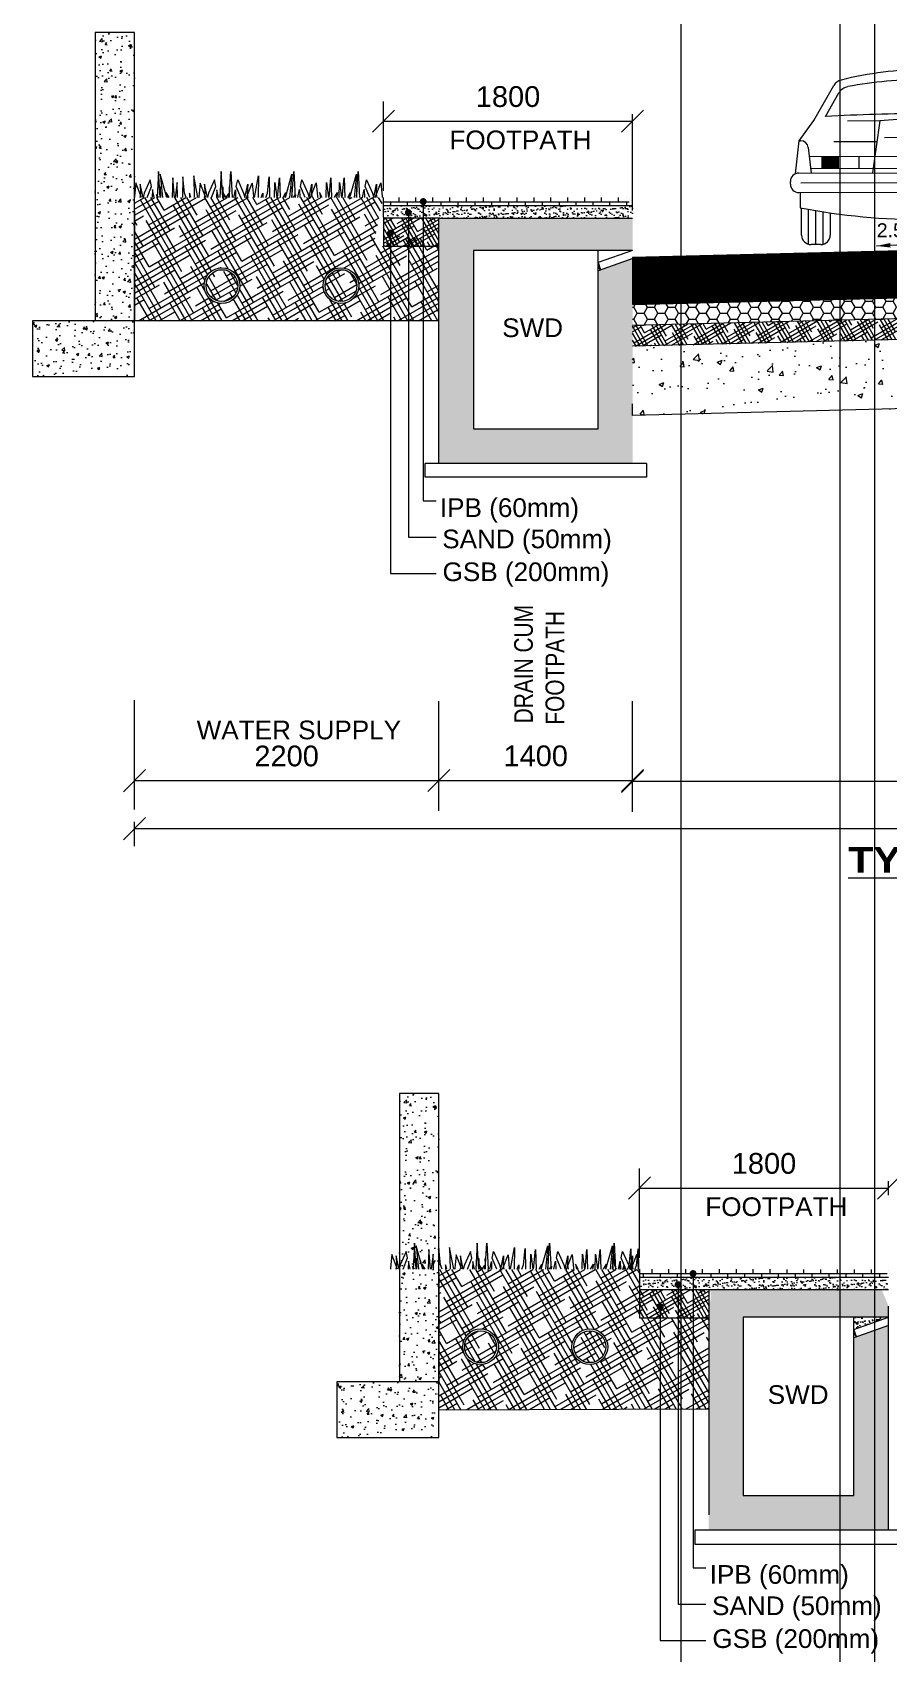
# Model space of a CAD drawing. Header units: inches. Extents: x 1863003 to 1881330, y 133141 to 515800.
# Drawn here: x 1864555 to 1870742, y 263233 to 274948 of the extents above; entities that cross this region are included whole.
import ezdxf

# ---------------------------------------------------------------- set-up
doc = ezdxf.new("R2010")
doc.units = ezdxf.units.IN
doc.header["$MEASUREMENT"] = 0
doc.layers.get('0').update_dxf_attribs({"color": 4, "linetype": 'ELEC_LINE', "lineweight": 13})
doc.layers.get('Defpoints').update_dxf_attribs({"lineweight": 13})
for name, color, linetype, lineweight in [('DIM', 7, 'Continuous', 13), ('DIMEN', 7, 'Continuous', 13), ('HATCH', 252, 'Continuous', 13)]:
    doc.layers.add(name, color=color, linetype=linetype, lineweight=lineweight)
doc.styles.add('AB', font='ariblk.ttf')
doc.styles.add('ARIAL', font='arial.ttf')
doc.styles.get("Standard").update_dxf_attribs({"font": 'romans.shx'})
doc.linetypes.add('ELEC_LINE', pattern='A,12.7,-5.08,["EL",Standard,S=2.54,R=0,X=-2.54,Y=-1.27],-5.08', length=22.86)
doc.dimstyles.get("Standard").update_dxf_attribs({"dimtxt": 180, "dimasz": 160, "dimexe": 50, "dimexo": 50, "dimgap": 100, "dimtad": 1, "dimdec": 0, "dimzin": 0, "dimdsep": 46, "dimtxsty": 'ARIAL', "dimcen": 0.09, "dimclrd": 256, "dimclre": 256, "dimclrt": 256, "dimadec": 0, "dimazin": 0, "dimtm": 1e-09, "dimtfac": 1, "dimtdec": 0, "dimtofl": 0, "dimtmove": 0, "dimatfit": 3, "dimfxl": 0, "dimtolj": 1, "dimtzin": 0, "dimlwd": 9, "dimlwe": -1, "dimarcsym": 0})

# ---------------------------------------------------------------- blocks, each defined once
blk = doc.blocks.new('_Oblique')
at = {"color": 0, "linetype": 'ByBlock', "lineweight": -2}
blk.add_line((-0.5, -0.5), (0.5, 0.5), dxfattribs=at)
blk = doc.blocks.new('*D168')
at = {"layer": 'Defpoints', "color": 0, "ltscale": 0.02}
for p in [(1867492, 269542), (1868892, 269542), (1868892, 269542)]:
    blk.add_point(p, dxfattribs=at)
at = {"layer": 'DIMEN', "lineweight": 9, "ltscale": 0.02}
blk.add_line((1867492, 269542), (1868892, 269542), dxfattribs=at)
at = {"layer": 'DIMEN', "lineweight": 9, "ltscale": 0.02, "xscale": 160, "yscale": 160, "zscale": 160, "rotation": 180}
blk.add_blockref('_Oblique', (1867492, 269542), dxfattribs=at)
at = {"layer": 'DIMEN', "lineweight": 9, "ltscale": 0.02, "xscale": 160, "yscale": 160, "zscale": 160}
blk.add_blockref('_Oblique', (1868892, 269542), dxfattribs=at)
at = {"layer": 'DIMEN', "ltscale": 0.02, "insert": (1868192, 269719), "char_height": 150, "attachment_point": 5, "style": 'ARIAL'}
blk.add_mtext('\\A1;1400', dxfattribs=at)
blk = doc.blocks.new('*D174')
at = {"layer": 'Defpoints', "color": 0, "ltscale": 0.02}
for p in [(1865292, 269541), (1867492, 269542), (1867492, 269542)]:
    blk.add_point(p, dxfattribs=at)
at = {"layer": 'DIMEN', "lineweight": 9, "ltscale": 0.02}
blk.add_line((1865292, 269541), (1867492, 269542), dxfattribs=at)
at = {"layer": 'DIMEN', "lineweight": 9, "ltscale": 0.02, "xscale": 160, "yscale": 160, "zscale": 160}
for p, rotation in [((1865292, 269541), 180.0353700449042), ((1867492, 269542), 0.03537004490416285)]:
    blk.add_blockref('_Oblique', p, dxfattribs=dict(at, rotation=rotation))
at = {"layer": 'DIMEN', "ltscale": 0.02, "insert": (1866392, 269718), "char_height": 150, "attachment_point": 5, "rotation": 0.0354, "style": 'ARIAL'}
blk.add_mtext('\\A1;2200', dxfattribs=at)
blk = doc.blocks.new('ca')
at = {"color": 8}
for p, q in [((-28.87, 25.62), (-23.64, 34.63)), ((28.87, 25.62), (23.64, 34.63)), ((-25.85, 26.63), (-22.36, 32.7)), ((25.85, 26.63), (22.36, 32.7)), ((-32.64, 20.39), (-28.87, 25.62)), ((-11.87, 25.46), (-20.19, 25.46)), ((-11.87, 25.46), (-13.81, 12.06)), ((0, 26.33), (-11.87, 25.46)), ((0, 26.33), (11.87, 25.46)), ((0, 21.14), (0, 26.33)), ((11.87, 25.46), (13.81, 12.06)), ((11.87, 25.46), (20.19, 25.46)), ((32.64, 20.39), (28.87, 25.62)), ((0, 21.14), (-10.62, 21.14)), ((0, 21.14), (10.62, 21.14)), ((-33.58, 11.92), (-32.64, 20.39)), ((-32.64, 20.39), (-32.28, 20.39)), ((-30.3, 18.62), (-29.57, 12.06)), ((-12.64, 20.11), (-23.75, 20.11)), ((0, 19.41), (0, 12.06)), ((12.64, 20.11), (23.75, 20.11)), ((30.3, 18.62), (29.57, 12.06)), ((32.64, 20.39), (32.28, 20.39)), ((33.58, 11.92), (32.64, 20.39)), ((-30.05, 16.33), (0, 16.33)), ((-29.71, 13.26), (0, 13.26)), ((-26.76, 13.26), (-26.76, 16.33)), ((-22.56, 13.26), (-22.56, 16.33)), ((-17.19, 13.26), (-17.19, 16.33)), ((30.05, 16.33), (0, 16.33)), ((29.71, 13.26), (0, 13.26)), ((17.19, 13.26), (17.19, 16.33)), ((22.56, 13.26), (22.56, 16.33)), ((26.76, 13.26), (26.76, 16.33)), ((-34.95, 9.21), (-34.95, 9.91)), ((-32.79, 12.06), (0, 12.06)), ((-32.26, 9.56), (0, 9.56)), ((32.79, 12.06), (0, 12.06)), ((32.26, 9.56), (0, 9.56)), ((34.95, 9.21), (34.95, 9.91)), ((-32.79, 7.05), (0, 7.05)), ((-32.41, 7.05), (-32.41, 3.13)), ((-6.6, 1.76), (-6.6, 6.69)), ((-6.6, 6.69), (0, 6.69)), ((32.79, 7.05), (0, 7.05)), ((6.6, 6.69), (0, 6.69)), ((6.6, 1.76), (6.6, 6.69)), ((32.41, 7.05), (32.41, 3.13)), ((-32.09, -3.91), (-32.09, 3.06)), ((-30.28, -6.26), (-30.28, 2.73)), ((-28.4, -6.35), (-28.4, 2.4)), ((-26.52, -6.26), (-26.52, 2.09)), ((-24.71, 1.81), (-24.71, -3.91)), ((0, 1.76), (-6.6, 1.76)), ((0, 1.76), (6.6, 1.76)), ((24.71, 1.81), (24.71, -3.91)), ((26.52, -6.26), (26.52, 2.09)), ((28.4, -6.35), (28.4, 2.4)), ((30.28, -6.26), (30.28, 2.73)), ((32.09, -3.91), (32.09, 3.06)), ((-27.15, -6.35), (-29.66, -6.35)), ((27.15, -6.35), (29.66, -6.35))]:
    blk.add_line(p, q, dxfattribs=at)
for centre, radius, start, end in [((0, -51.16), 89.85, 90, 104.0557), ((0, -51.16), 89.85, 75.9443, 90), ((-21.11, 33.15), 2.93, 104.0557, 149.858), ((-19.5, 31.06), 3.3, 100.1965, 150.1888), ((0, -77.34), 113.45, 90, 100.1965), ((0, -77.34), 113.45, 79.8035, 90), ((19.5, 31.06), 3.3, 29.8112, 79.8035), ((21.11, 33.15), 2.93, 30.142, 75.9443), ((0, -444.78), 472.11, 90, 93.1382), ((0, -444.78), 472.11, 86.8618, 90), ((-32.28, 18.4), 1.99, 6.3627, 90), ((32.28, 18.4), 1.99, 90, 173.6373), ((-32.79, 9.91), 2.16, 90, 180), ((-32.79, 9.21), 2.16, 180, 270), ((32.79, 9.91), 2.16, 0, 90), ((32.79, 9.21), 2.16, 270, 0), ((0, 169.59), 169.59, 258.9833, 270), ((0, 169.59), 169.59, 270, 281.0167), ((-29.66, -3.91), 2.44, 180, 270), ((-27.15, -3.91), 2.44, 270, 0), ((27.15, -3.91), 2.44, 180, 270), ((29.66, -3.91), 2.44, 270, 0)]:
    blk.add_arc(centre, radius, start, end, dxfattribs=at)
for points in [[(-22.56, 13.26), (-22.56, 16.33), (-26.76, 13.26), (-26.76, 16.33)], [(22.56, 13.26), (22.56, 16.33), (26.76, 13.26), (26.76, 16.33)]]:
    blk.add_solid(points, dxfattribs=at)
blk = doc.blocks.new('*D175')
at = {"layer": 'Defpoints', "color": 0, "ltscale": 0.02}
for p in [(1868892, 269535), (1868892, 269535), (1875892, 269535)]:
    blk.add_point(p, dxfattribs=at)
at = {"layer": 'DIMEN', "lineweight": 9, "ltscale": 0.02}
blk.add_line((1875892, 269535), (1868892, 269535), dxfattribs=at)
at = {"layer": 'DIMEN', "lineweight": 9, "ltscale": 0.02, "xscale": 160, "yscale": 160, "zscale": 160, "rotation": 180}
blk.add_blockref('_Oblique', (1868892, 269535), dxfattribs=at)
at = {"layer": 'DIMEN', "lineweight": 9, "ltscale": 0.02, "xscale": 160, "yscale": 160, "zscale": 160}
blk.add_blockref('_Oblique', (1875892, 269535), dxfattribs=at)
at = {"layer": 'DIMEN', "ltscale": 0.02, "insert": (1872392, 269711), "char_height": 150, "attachment_point": 5, "style": 'ARIAL'}
blk.add_mtext('\\A1;7000', dxfattribs=at)
blk = doc.blocks.new('*D176')
at = {"layer": 'Defpoints', "color": 0, "ltscale": 0.02}
for p in [(1879292, 269194), (1865292, 269017), (1879292, 269017)]:
    blk.add_point(p, dxfattribs=at)
at = {"layer": 'DIMEN', "ltscale": 0.02}
for p, q in [((1865292, 269067), (1865292, 269244)), ((1879292, 269067), (1879292, 269244))]:
    blk.add_line(p, q, dxfattribs=at)
at = {"layer": 'DIMEN', "lineweight": 9, "ltscale": 0.02}
blk.add_line((1865292, 269194), (1879292, 269194), dxfattribs=at)
at = {"layer": 'DIMEN', "lineweight": 9, "ltscale": 0.02, "xscale": 160, "yscale": 160, "zscale": 160, "rotation": 180}
blk.add_blockref('_Oblique', (1865292, 269194), dxfattribs=at)
at = {"layer": 'DIMEN', "lineweight": 9, "ltscale": 0.02, "xscale": 160, "yscale": 160, "zscale": 160}
blk.add_blockref('_Oblique', (1879292, 269194), dxfattribs=at)
at = {"layer": 'DIMEN', "ltscale": 0.02, "insert": (1872392, 269372), "char_height": 150, "attachment_point": 5, "style": 'ARIAL'}
blk.add_mtext('\\A1;14000 ROW', dxfattribs=at)
blk = doc.blocks.new('*D329')
at = {"layer": 'Defpoints', "color": 0, "ltscale": 0.02}
for p in [(1868892, 274306), (1867092, 274206), (1868892, 274206)]:
    blk.add_point(p, dxfattribs=at)
at = {"layer": 'DIMEN', "ltscale": 0.02}
for p, q in [((1867092, 274256), (1867092, 274356)), ((1868892, 274256), (1868892, 274356))]:
    blk.add_line(p, q, dxfattribs=at)
at = {"layer": 'DIMEN', "lineweight": 9, "ltscale": 0.02}
blk.add_line((1867092, 274306), (1868892, 274306), dxfattribs=at)
at = {"layer": 'DIMEN', "lineweight": 9, "ltscale": 0.02, "xscale": 160, "yscale": 160, "zscale": 160, "rotation": 180}
blk.add_blockref('_Oblique', (1867092, 274306), dxfattribs=at)
at = {"layer": 'DIMEN', "lineweight": 9, "ltscale": 0.02, "xscale": 160, "yscale": 160, "zscale": 160}
blk.add_blockref('_Oblique', (1868892, 274306), dxfattribs=at)
at = {"layer": 'DIMEN', "ltscale": 0.02, "insert": (1867992, 274483), "char_height": 150, "attachment_point": 5, "style": 'ARIAL'}
blk.add_mtext('\\A1;1800', dxfattribs=at)
blk = doc.blocks.new('*D344')
at = {"layer": 'Defpoints', "color": 0, "ltscale": 0.02}
for p in [(1870742, 266597), (1868942, 266496), (1870742, 266496)]:
    blk.add_point(p, dxfattribs=at)
at = {"layer": 'DIMEN', "ltscale": 0.02}
for p, q in [((1868942, 266546), (1868942, 266647)), ((1870742, 266546), (1870742, 266647))]:
    blk.add_line(p, q, dxfattribs=at)
at = {"layer": 'DIMEN', "lineweight": 9, "ltscale": 0.02}
blk.add_line((1868942, 266597), (1870742, 266597), dxfattribs=at)
at = {"layer": 'DIMEN', "lineweight": 9, "ltscale": 0.02, "xscale": 160, "yscale": 160, "zscale": 160, "rotation": 180}
blk.add_blockref('_Oblique', (1868942, 266597), dxfattribs=at)
at = {"layer": 'DIMEN', "lineweight": 9, "ltscale": 0.02, "xscale": 160, "yscale": 160, "zscale": 160}
blk.add_blockref('_Oblique', (1870742, 266597), dxfattribs=at)
at = {"layer": 'DIMEN', "ltscale": 0.02, "insert": (1869842, 266774), "char_height": 150, "attachment_point": 5, "style": 'ARIAL'}
blk.add_mtext('\\A1;1800', dxfattribs=at)

msp = doc.modelspace()

# ---------------------------------------------------------------- hatches: boundary and pattern name
at = {"layer": 'DIM', "linetype": 'Continuous'}
h = msp.add_hatch(dxfattribs=at)
h.set_pattern_fill('AR-CONC')
h.set_pattern_definition([(50, (2100, -238666.55), (182.184669, -15.939086), [19.05, -209.55]), (355, (2100, -238666.55), (-35.243421, 191.056845), [15.24, -167.640584]), (100.451445, (2115.18, -238667.88), (146.941247, 175.117752), [16.190009, -178.090245]), (46.1842, (2100, -238615.75), (271.07904, -42.042328), [28.575, -314.325]), (96.635558, (2122.6, -238619.25), (237.404134, 247.426125), [24.285023, -267.13561]), (351.184151, (2100, -238615.75), (237.404134, 247.426125), [22.859967, -251.45973]), (21, (2125.4, -238628.45), (151.614391, -102.265198), [19.05, -209.55]), (326, (2125.4, -238628.45), (61.802028, 184.187966), [15.24, -167.64]), (71.451445, (2138.03, -238636.97), (213.41642, 81.922769), [16.190009, -178.089938]), (37.5, (2100, -238666.55), (3.0886033, 84.5550389), [0, -165.608, 0, -170.18, 0, -168.275]), (7.5, (2100, -238666.55), (66.8196625, 100.180575), [0, -97.028, 0, -161.798, 0, -64.135]), (327.5, (2043.36, -238666.55), (135.5905952, -5.728744), [0, -63.5, 0, -198.12, 0, -262.89]), (317.5, (2017.96, -238666.55), (148.1291814, 25.426491), [0, -82.55, 0, -131.572, 0, -186.69])])
h.paths.add_polyline_path([(1865292.3, 272863.6), (1864554.8, 272863.6), (1864554.8, 272461.2), (1865292.3, 272461.2)])
h.paths.add_polyline_path([(1865292.3, 274947.6), (1865007.8, 274947.6), (1865007.8, 272863.6), (1865292.3, 272863.6)])
at = {"layer": 'DIM', "linetype": 'Continuous', "ltscale": 0.02}
h = msp.add_hatch(dxfattribs=at)
h.set_pattern_fill('HOUND', color=31, scale=600, angle=30, style=0)
h.set_pattern_definition([(30, (-1500, -212584.42), (111.1538106, 107.47595264), [600, -300]), (120, (-1500, -212584.42), (42.52404736, -148.6538106), [600, -300])])
edge = h.paths.add_edge_path(flags=16)
edge.add_arc((1865924.7, 273118), 129.2, 0, 360)
edge = h.paths.add_edge_path(flags=16)
edge.add_arc((1865924.7, 273118), 115.2, 0, 360)
edge = h.paths.add_edge_path(flags=16)
edge.add_arc((1866784.9, 273118), 129.2, 0, 360)
edge = h.paths.add_edge_path(flags=16)
edge.add_arc((1866784.9, 273118), 115.2, 0, 360)
edge = h.paths.add_edge_path()
edge.add_line((1867090.7, 273755.1), (1865292.3, 273755.1))
edge.add_line((1865292.3, 273755.1), (1865292.3, 272863.6))
edge.add_line((1865292.3, 272863.6), (1867492.3, 272863.6))
edge.add_line((1867492.3, 272863.6), (1867492.3, 273446.1))
edge.add_line((1867492.3, 273446.1), (1867092.3, 273490.5))
edge.add_arc((1867074, 273448), 46.3, -190.0591, 66.75457, ccw=False)
edge.add_line((1867028.4, 273456.1), (1867090.7, 273755.1))
at = {"layer": 'DIM', "linetype": 'Continuous'}
h = msp.add_hatch(dxfattribs=at)
h.set_pattern_fill('AR-BRSTD', scale=0.6)
h.set_pattern_definition([(0, (0, -238566.55), (0, 40.64508), []), (90, (0, -238566.55), (-60.96, 40.64508), [40.64508, -40.64508])])
h.paths.add_polyline_path([(1868892.3, 273695.1), (1868842.3, 273755.1), (1867092.3, 273755.1), (1867092.3, 273695.1)])
h = msp.add_hatch(dxfattribs=at)
h.set_pattern_fill('AR-SAND')
h.set_pattern_definition([(37.5, (0, -238566.55), (-1.6000313, 48.9413237), [0, -38.608, 0, -43.18, 0, -41.275]), (7.5, (0, -238566.55), (44.9523283, 71.68251), [0, -20.828, 0, -34.798, 0, -13.335]), (327.5, (-31.24, -238566.55), (79.099237, 0.1437185), [0, -12.7, 0, -45.72, 0, -59.69]), (317.5, (-31.24, -238566.55), (76.3556452, 22.2929323), [0, -6.35, 0, -29.972, 0, -34.29])])
h.paths.add_polyline_path([(1868892.3, 273605.1), (1868892.3, 273695.1), (1867092.3, 273695.1), (1867092.3, 273605.1)])
at = {"layer": 'DIM', "linetype": 'Continuous', "ltscale": 0.02}
h = msp.add_hatch(dxfattribs=at)
h.set_pattern_fill('HOUND', color=130, scale=400, angle=30, style=0)
h.set_pattern_definition([(30, (0, -238566.55), (74.10254038, 71.6506351), [400, -200]), (120, (0, -238566.55), (28.3493649, -99.10254038), [400, -200])])
h.paths.add_polyline_path([(1867492.3, 273405.1), (1867492.3, 273605.1), (1867092.3, 273605.1), (1867092.3, 273576.2), (1867092.3, 273405.1)])
at = {"layer": 'DIM', "linetype": 'Continuous'}
h = msp.add_hatch(dxfattribs=at)
h.set_pattern_fill('AR-CONC', scale=10)
h.set_pattern_definition([(50, (0, 135356.71), (71.7260183, -6.2752135), [7.5, -82.5]), (355, (0, 135356.71), (-13.8751334, 75.2192134), [6, -66]), (100.4514445, (5.98, 135356.185), (57.8508847, 68.943999), [6.3740192, -70.1142112]), (46.1842, (0, 135376.71), (106.724133, -16.551928), [11.25, -123.75]), (96.6356355, (8.89, 135375.33), (93.4661946, 97.41186), [9.561034, -105.171376]), (351.184164, (0, 135376.71), (93.4661945, 97.41186), [9, -99]), (21, (10, 135371.71), (59.6907052, -40.261889), [7.5, -82.5]), (326, (10, 135371.71), (24.3315332, 72.5150045), [6, -66]), (71.4514447, (14.974, 135368.35), (84.0222377, 32.2531153), [6.374019, -70.1142112]), (37.5, (0, 135356.708), (1.21598553, 33.2893854), [0, -65.2, 0, -67, 0, -66.25]), (7.5, (0, 135356.708), (26.30695374, 39.4411712), [0, -38.2, 0, -63.7, 0, -25.25]), (327.5, (-22.3, 135356.708), (53.3822436, -2.25548717), [0, -25, 0, -78, 0, -103.5]), (317.5, (-32.3, 135356.708), (58.3186169, 10.0104982), [0, -32.5, 0, -51.8, 0, -73.5])])
h.paths.add_polyline_path([(1867492.3, 271833.2), (1868892.3, 271833.2), (1868892.3, 273312.7), (1868642.3, 273224.5), (1868642.3, 272083.2), (1867742.3, 272083.2), (1867742.3, 273372.8), (1868892.3, 273372.8), (1868892.3, 273605.1), (1867492.3, 273605.1)])
at = {"layer": 'DIM', "linetype": 'Continuous', "ltscale": 0.02}
h = msp.add_hatch(dxfattribs=at)
h.set_pattern_fill('HONEY', color=31, scale=400, style=0)
h.set_pattern_definition([(0, (0, -238858.94), (75, 43.3012702), [50, -100]), (120, (0, -238858.94), (-75, 43.3012702), [50, -100]), (60, (0, -238858.94), (2e-14, 86.6025404), [-100, 50])])
h.paths.add_polyline_path([(1868892.3, 272980.2), (1872392.3, 273067.7), (1872392.3, 272917.7), (1868892.3, 272830.2)])
h = msp.add_hatch(dxfattribs=at)
h.set_pattern_fill('HOUND', color=130, scale=400, angle=30, style=0)
h.set_pattern_definition([(30, (0, -238858.94), (74.10254038, 71.6506351), [400, -200]), (120, (0, -238858.94), (28.3493649, -99.10254038), [400, -200])])
h.paths.add_polyline_path([(1868892.3, 272830.2), (1872392.3, 272917.7), (1872392.3, 272767.6), (1868892.3, 272680.1)])
h = msp.add_hatch(dxfattribs=at)
h.set_pattern_fill('AR-CONC', scale=50, style=0)
h.set_pattern_definition([(50, (0, -238858.94), (358.63009, -31.376067), [37.5, -412.5]), (355, (0, -238858.94), (-69.37567, 376.09607), [30, -330]), (100.451444, (29.9, -238861.56), (289.254423, 344.719995), [31.870096, -350.571056]), (46.1842, (0, -238758.94), (533.62067, -82.75964), [56.25, -618.75]), (96.635635, (44.47, -238765.84), (467.33097, 487.0593), [47.80517, -525.85688]), (351.184164, (0, -238758.94), (467.33097, 487.0593), [45, -495]), (21, (50, -238783.94), (298.453526, -201.309445), [37.5, -412.5]), (326, (50, -238783.94), (121.657666, 362.57502), [30, -330]), (71.451445, (74.87, -238800.7), (420.11119, 161.265576), [31.870095, -350.571056]), (37.5, (0, -238858.94), (6.079928, 166.446927), [0, -326, 0, -335, 0, -331.25]), (7.5, (0, -238858.94), (131.534769, 197.205856), [0, -191, 0, -318.5, 0, -126.25]), (327.5, (-111.5, -238858.94), (266.911218, -11.277436), [0, -125, 0, -390, 0, -517.5]), (317.5, (-161.5, -238858.94), (291.593085, 50.05249), [0, -162.5, 0, -259, 0, -367.5])])
h.paths.add_polyline_path([(1868892.3, 272680.1), (1872392.3, 272767.6), (1872392.3, 272267.5), (1868892.3, 272180)])
at = {"layer": 'DIM', "linetype": 'Continuous'}
h = msp.add_hatch(dxfattribs=at)
h.set_pattern_fill('AR-CONC')
h.set_pattern_definition([(50, (4300, -246334.3), (182.184669, -15.939086), [19.05, -209.55]), (355, (4300, -246334.3), (-35.243421, 191.056845), [15.24, -167.640584]), (100.451445, (4315.18, -246335.63), (146.941247, 175.117752), [16.190009, -178.090245]), (46.1842, (4300, -246283.5), (271.07904, -42.042328), [28.575, -314.325]), (96.635558, (4322.6, -246287), (237.404134, 247.426125), [24.285023, -267.13561]), (351.184151, (4300, -246283.5), (237.404134, 247.426125), [22.859967, -251.45973]), (21, (4325.4, -246296.2), (151.614391, -102.265198), [19.05, -209.55]), (326, (4325.4, -246296.2), (61.802028, 184.187966), [15.24, -167.64]), (71.451445, (4338.03, -246304.73), (213.41642, 81.922769), [16.190009, -178.089938]), (37.5, (4300, -246334.305), (3.0886033, 84.5550389), [0, -165.608, 0, -170.18, 0, -168.275]), (7.5, (4300, -246334.305), (66.8196625, 100.180575), [0, -97.028, 0, -161.798, 0, -64.135]), (327.5, (4243.36, -246334.305), (135.5905952, -5.728744), [0, -63.5, 0, -198.12, 0, -262.89]), (317.5, (4217.96, -246334.3), (148.1291814, 25.426491), [0, -82.55, 0, -131.572, 0, -186.69])])
h.paths.add_polyline_path([(1867492.3, 265195.9), (1866754.8, 265195.9), (1866754.8, 264793.4), (1867492.3, 264793.4)])
h.paths.add_polyline_path([(1867492.3, 267279.8), (1867207.8, 267279.8), (1867207.8, 265195.9), (1867492.3, 265195.9)])
at = {"layer": 'DIM', "linetype": 'Continuous', "ltscale": 0.02}
h = msp.add_hatch(dxfattribs=at)
h.set_pattern_fill('HOUND', color=31, scale=600, angle=30, style=0)
h.set_pattern_definition([(30, (0, 962.55), (111.1538106, 107.47595264), [600, -300]), (120, (0, 962.55), (42.52404736, -148.6538106), [600, -300])])
h.paths.add_polyline_path([(1869442.3, 265002.1), (1869442.3, 265659.8), (1868942.3, 265659.8), (1868942.3, 266008.1), (1867492.3, 266008.1), (1867492.3, 265195.9), (1867492.3, 264994.6)])
h.paths.add_polyline_path([(1868454, 265450.2, -1), (1868712.5, 265450.2, -1)], flags=16)
h.paths.add_polyline_path([(1868468, 265450.2, -1), (1868698.5, 265450.2, -1)], flags=0)
h.paths.add_polyline_path([(1867664.7, 265450.2, -1), (1867923.1, 265450.2, -1)], flags=16)
h.paths.add_polyline_path([(1867678.7, 265450.2, -1), (1867909.1, 265450.2, -1)], flags=0)
at = {"layer": 'DIM', "linetype": 'Continuous'}
h = msp.add_hatch(dxfattribs=at)
h.set_pattern_fill('AR-BRSTD', scale=0.6)
h.set_pattern_definition([(0, (1950, -246310.475), (0, 40.64508), []), (90, (1950, -246310.475), (-60.96, 40.64508), [40.64508, -40.64508])])
h.paths.add_polyline_path([(1868942.3, 266011.2), (1868942.3, 265951.2), (1870742.3, 265951.2), (1870722.3, 266008.1)])
h = msp.add_hatch(dxfattribs=at)
h.set_pattern_fill('AR-SAND')
h.set_pattern_definition([(37.5, (1950, -246310.475), (-1.6000313, 48.9413237), [0, -38.608, 0, -43.18, 0, -41.275]), (7.5, (1950, -246310.475), (44.9523283, 71.68251), [0, -20.828, 0, -34.798, 0, -13.335]), (327.5, (1918.76, -246310.475), (79.099237, 0.1437185), [0, -12.7, 0, -45.72, 0, -59.69]), (317.5, (1918.76, -246310.475), (76.3556452, 22.2929323), [0, -6.35, 0, -29.972, 0, -34.29])])
h.paths.add_polyline_path([(1868942.3, 265951.2), (1868942.3, 265861.2), (1870742.3, 265861.2), (1870742.3, 265951.2)])
at = {"layer": 'DIM', "linetype": 'Continuous', "ltscale": 0.02}
h = msp.add_hatch(dxfattribs=at)
h.set_pattern_fill('HOUND', color=130, scale=400, angle=30, style=0)
h.set_pattern_definition([(30, (1950, -246310.475), (74.10254038, 71.6506351), [400, -200]), (120, (1950, -246310.475), (28.3493649, -99.10254038), [400, -200])])
h.paths.add_polyline_path([(1868942.3, 265861.2), (1868942.3, 265661.2), (1869442.3, 265661.2), (1869442.3, 265861.2)])
at = {"layer": 'DIM', "linetype": 'Continuous'}
h = msp.add_hatch(dxfattribs=at)
h.set_pattern_fill('AR-CONC', scale=10)
h.set_pattern_definition([(50, (-2e-10, -170402.35), (71.7260183, -6.2752135), [7.5, -82.5]), (355, (-2e-10, -170402.35), (-13.8751334, 75.2192134), [6, -66]), (100.4514445, (5.98, -170402.875), (57.8508847, 68.943999), [6.3740192, -70.1142112]), (46.1842, (-2e-10, -170382.35), (106.724133, -16.551928), [11.25, -123.75]), (96.6356355, (8.89, -170383.73), (93.4661946, 97.41186), [9.561034, -105.171376]), (351.184164, (-2e-10, -170382.35), (93.4661945, 97.41186), [9, -99]), (21, (10, -170387.35), (59.6907052, -40.261889), [7.5, -82.5]), (326, (10, -170387.35), (24.3315332, 72.5150045), [6, -66]), (71.4514447, (14.974, -170390.71), (84.0222377, 32.2531153), [6.374019, -70.1142112]), (37.5, (-2e-10, -170402.352), (1.21598553, 33.2893854), [0, -65.2, 0, -67, 0, -66.25]), (7.5, (-2e-10, -170402.352), (26.30695374, 39.4411712), [0, -38.2, 0, -63.7, 0, -25.25]), (327.5, (-22.3, -170402.352), (53.3822436, -2.25548717), [0, -25, 0, -78, 0, -103.5]), (317.5, (-32.3, -170402.35), (58.3186169, 10.0104982), [0, -32.5, 0, -51.8, 0, -73.5])])
edge = h.paths.add_edge_path()
edge.add_arc((1869275, 265817), 182.8, 336.30019, 373.97988)
edge.add_line((1869452.3, 265861.2), (1870692.3, 265861.2))
edge.add_arc((1864762.5, 263270.8), 6470.9, 22.46612, 23.5977, ccw=False)
edge.add_line((1870742.3, 265743.6), (1870742.3, 265663.6))
edge.add_line((1870742.3, 265663.6), (1869692.3, 265663.6))
edge.add_line((1869692.3, 265663.6), (1869692.3, 264374))
edge.add_line((1869692.3, 264374), (1870492.3, 264374))
edge.add_line((1870492.3, 264374), (1870492.3, 265515.3))
edge.add_line((1870492.3, 265515.3), (1870742.3, 265603.6))
edge.add_line((1870742.3, 265603.6), (1870742.3, 264124))
edge.add_line((1870742.3, 264124), (1869442.3, 264124))
edge.add_line((1869442.3, 264124), (1869442.3, 265743.6))
h = msp.add_hatch(dxfattribs=at)
h.set_pattern_fill('AR-CONC', scale=10)
h.set_pattern_definition([(50, (-150, -233072.08), (71.7260183, -6.2752135), [7.5, -82.5]), (355, (-150, -233072.08), (-13.8751334, 75.2192134), [6, -66]), (100.4514445, (-144.02, -233072.6), (57.8508847, 68.943999), [6.3740192, -70.1142112]), (46.1842, (-150, -233052.08), (106.724133, -16.551928), [11.25, -123.75]), (96.6356355, (-141.11, -233053.46), (93.4661946, 97.41186), [9.561034, -105.171376]), (351.184164, (-150, -233052.08), (93.4661945, 97.41186), [9, -99]), (21, (-140, -233057.08), (59.6907052, -40.261889), [7.5, -82.5]), (326, (-140, -233057.08), (24.3315332, 72.5150045), [6, -66]), (71.4514447, (-135.026, -233060.434), (84.0222377, 32.2531153), [6.374019, -70.1142112]), (37.5, (-150, -233072.08), (1.21598553, 33.2893854), [0, -65.2, 0, -67, 0, -66.25]), (7.5, (-150, -233072.08), (26.30695374, 39.4411712), [0, -38.2, 0, -63.7, 0, -25.25]), (327.5, (-172.3, -233072.08), (53.3822436, -2.25548717), [0, -25, 0, -78, 0, -103.5]), (317.5, (-182.3, -233072.08), (58.3186169, 10.0104982), [0, -32.5, 0, -51.8, 0, -73.5])])
h.paths.add_polyline_path([(1870742.3, 265663.6), (1870492.3, 265575.4), (1870492.3, 265663.6)])
at = {"layer": 'HATCH', "linetype": 'Continuous', "ltscale": 0.02}
h = msp.add_hatch(dxfattribs=at)
h.set_pattern_fill('ANSI31', color=141, scale=10)
h.set_pattern_definition([(45, (0, -238858.9406), (-0.8838834765, 0.8838834765), [])])
h.paths.add_polyline_path([(1868892.3, 273312.7), (1868892.3, 273320.3), (1872392.3, 273407.8), (1872392.3, 273067.7), (1868892.3, 272980.2)])

# ---------------------------------------------------------------- linework, layer by layer
at = {"color": 7, "linetype": 'Continuous', "ltscale": 0.02}
for p, q in [((1870742.3, 265861.2), (1869442.3, 265861.2)), ((1870742.3, 264124), (1870742.3, 265743.6))]:
    msp.add_line(p, q, dxfattribs=at)
at = {"color": 8, "linetype": 'Continuous', "ltscale": 0.02}
for p in [(1869242.3, 502880.9), (1870392.3, 502880.9), (1870642.3, 502880.9)]:
    msp.add_xline(p, (0, 1), dxfattribs=at)
at = {"color": 66, "linetype": 'Continuous', "lineweight": 9, "ltscale": 0.25, "flags": 128}
for points in [[(1865478.3, 273755.8), (1865465.7, 273943.4), (1865456.1, 273755.8)], [(1865525.9, 273755.8), (1865478.2, 273923.5), (1865495.6, 273755.8)], [(1865581.8, 273755.8), (1865568.7, 273897.4), (1865563.8, 273755.8)], [(1865666.3, 273755.8), (1865654.5, 273785), (1865642.8, 273904.7), (1865639.8, 273755.8)], [(1865749.2, 273755.8), (1865720.2, 273910.5), (1865723.2, 273755.8)], [(1865931.5, 273755.8), (1865919, 273942.1), (1865909.4, 273755.8)], [(1865977.2, 273755.8), (1865989.6, 273942.1), (1865999.2, 273755.8)], [(1866159.4, 273755.8), (1866188.5, 273910.5), (1866185.4, 273755.8)], [(1866242.3, 273755.8), (1866254.1, 273785), (1866265.8, 273904.7), (1866268.8, 273755.8)], [(1866326.8, 273755.8), (1866339.9, 273897.4), (1866344.8, 273755.8)], [(1866382.7, 273755.8), (1866430.4, 273923.5), (1866413, 273755.8)], [(1866430.4, 273755.8), (1866442.9, 273943.4), (1866452.5, 273755.8)], [(1866699.1, 273755.8), (1866712.3, 273897.4), (1866717.1, 273755.8)], [(1866794, 273755.8), (1866807.1, 273897.4), (1866812, 273755.8)], [(1866849.9, 273755.8), (1866897.5, 273923.5), (1866880.2, 273755.8)], [(1866897.5, 273755.8), (1866910.1, 273943.4), (1866919.7, 273755.8)], [(1865343.3, 273755.1), (1865302.3, 273859.7), (1865292.7, 273762.3), (1865292.3, 273755.1)], [(1865383, 273755.1), (1865415.9, 273835.4), (1865406, 273882.3), (1865363, 273785.7), (1865354.4, 273754.3), (1865333.7, 273851.1), (1865336.8, 273783.7), (1865332.1, 273755.1)], [(1865435, 273755.1), (1865422.5, 273811.7), (1865420.9, 273755.1)], [(1865466.8, 273755.8), (1865451.6, 273777.3), (1865454.8, 273755.8)], [(1865475.9, 273790.5), (1865477.4, 273833.3), (1865479.6, 273755.8)], [(1865542.6, 273755.8), (1865521.6, 273790.6), (1865528.9, 273755.8)], [(1865604.3, 273755.8), (1865601.2, 273864), (1865587, 273755.8)], [(1865699.6, 273755.8), (1865689.4, 273785.8), (1865689.5, 273755.8)], [(1865807.3, 273755.8), (1865766.7, 273859.2), (1865757.2, 273761.8), (1865756.9, 273755.8)], [(1865848, 273755.8), (1865880.4, 273834.9), (1865870.5, 273881.7), (1865827.5, 273785.1), (1865818.9, 273753.7), (1865798.2, 273850.5), (1865801.2, 273783.2), (1865796.7, 273755.8)], [(1865899.2, 273755.8), (1865887, 273811.2), (1865885.4, 273755.8)], [(1865929.2, 273789.3), (1865930.7, 273832), (1865932.8, 273755.8)], [(1865954.3, 273755.8), (1865935.4, 273782.5), (1865939.3, 273755.8)], [(1865954.3, 273755.8), (1865973.3, 273782.5), (1865969.3, 273755.8)], [(1865979.4, 273789.3), (1865977.9, 273832), (1865975.8, 273755.8)], [(1866009.4, 273755.8), (1866021.6, 273811.2), (1866023.2, 273755.8)], [(1866060.6, 273755.8), (1866028.3, 273834.9), (1866038.2, 273881.7), (1866081.1, 273785.1), (1866089.7, 273753.7), (1866110.4, 273850.5), (1866107.4, 273783.2), (1866111.9, 273755.8)], [(1866101.3, 273755.8), (1866141.9, 273859.2), (1866151.4, 273761.8), (1866151.8, 273755.8)], [(1866209, 273755.8), (1866219.2, 273785.8), (1866219.1, 273755.8)], [(1866304.3, 273755.8), (1866307.4, 273864), (1866321.7, 273755.8)], [(1866366, 273755.8), (1866387.1, 273790.6), (1866379.7, 273755.8)], [(1866432.7, 273790.5), (1866431.2, 273833.3), (1866429, 273755.8)], [(1866441.8, 273755.8), (1866457.1, 273777.3), (1866453.9, 273755.8)], [(1866473.6, 273755.1), (1866486.1, 273811.7), (1866487.7, 273755.1)], [(1866525.6, 273755.1), (1866492.7, 273835.4), (1866502.6, 273882.3), (1866545.6, 273785.7), (1866554.2, 273754.3), (1866574.9, 273851.1), (1866571.9, 273783.7), (1866576.6, 273755.1)], [(1866565.3, 273755.1), (1866606.4, 273859.7), (1866615.9, 273762.3), (1866616.3, 273755.1)], [(1866649.7, 273755.8), (1866628.6, 273790.6), (1866635.9, 273755.8)], [(1866676.7, 273755.8), (1866679.7, 273864), (1866694, 273755.8)], [(1866738.3, 273755.8), (1866759.4, 273790.6), (1866752, 273755.8)], [(1866771.5, 273755.8), (1866774.6, 273864), (1866788.8, 273755.8)], [(1866833.2, 273755.8), (1866854.2, 273790.6), (1866846.9, 273755.8)], [(1866899.9, 273790.5), (1866898.3, 273833.3), (1866896.2, 273755.8)], [(1866940.8, 273755.1), (1866953.3, 273811.7), (1866954.9, 273755.1)], [(1866992.8, 273755.1), (1866959.9, 273835.4), (1866969.8, 273882.3), (1867012.7, 273785.7), (1867021.4, 273754.3), (1867042.1, 273851.1), (1867039, 273783.7), (1867043.7, 273755.1)], [(1867032.5, 273755.1), (1867073.5, 273859.7), (1867083.1, 273762.3), (1867083.5, 273755.1)], [(1867328.3, 266011.8), (1867315.8, 266199.5), (1867306.1, 266011.8)], [(1867375.9, 266011.8), (1867328.3, 266179.6), (1867345.6, 266011.8)], [(1867516.4, 266011.8), (1867504.5, 266041.1), (1867492.9, 266160.8), (1867489.8, 266011.8)], [(1867599.2, 266011.8), (1867570.2, 266166.6), (1867573.2, 266011.8)], [(1867781.5, 266011.8), (1867769.1, 266198.2), (1867759.5, 266011.8)], [(1867827.2, 266011.8), (1867839.6, 266198.2), (1867849.2, 266011.8)], [(1868009.5, 266011.8), (1868038.5, 266166.6), (1868035.4, 266011.8)], [(1868092.3, 266011.8), (1868104.1, 266041.1), (1868115.8, 266160.8), (1868118.8, 266011.8)], [(1868232.7, 266011.8), (1868280.4, 266179.6), (1868263.1, 266011.8)], [(1868280.4, 266011.8), (1868292.9, 266199.5), (1868302.6, 266011.8)], [(1868699.9, 266011.8), (1868747.6, 266179.6), (1868730.2, 266011.8)], [(1868747.6, 266011.8), (1868760.1, 266199.5), (1868769.7, 266011.8)], [(1867193.3, 266011.2), (1867152.3, 266115.8), (1867142.8, 266018.4), (1867142.3, 266011.2)], [(1867233, 266011.2), (1867265.9, 266091.5), (1867256, 266138.4), (1867213.1, 266041.8), (1867204.4, 266010.4), (1867183.7, 266107.1), (1867186.8, 266039.8), (1867182.1, 266011.2)], [(1867285.1, 266011.2), (1867272.5, 266067.8), (1867270.9, 266011.2)], [(1867326, 266046.6), (1867327.5, 266089.4), (1867329.6, 266011.8)], [(1867392.7, 266011.8), (1867371.6, 266046.7), (1867378.9, 266011.8)], [(1867431.9, 266011.8), (1867418.7, 266153.5), (1867413.8, 266011.8)], [(1867454.3, 266011.8), (1867451.3, 266120.1), (1867437, 266011.8)], [(1867657.3, 266011.8), (1867616.8, 266115.2), (1867607.2, 266017.9), (1867606.9, 266011.8)], [(1867698, 266011.8), (1867730.4, 266090.9), (1867720.5, 266137.8), (1867677.6, 266041.2), (1867668.9, 266009.8), (1867648.2, 266106.6), (1867651.3, 266039.2), (1867646.8, 266011.8)], [(1867749.3, 266011.8), (1867737, 266067.2), (1867735.4, 266011.8)], [(1867779.3, 266045.3), (1867780.8, 266088.1), (1867782.9, 266011.8)], [(1867829.4, 266045.3), (1867827.9, 266088.1), (1867825.8, 266011.8)], [(1867859.4, 266011.8), (1867871.7, 266067.2), (1867873.2, 266011.8)], [(1867910.7, 266011.8), (1867878.3, 266090.9), (1867888.2, 266137.8), (1867931.1, 266041.2), (1867939.8, 266009.8), (1867960.5, 266106.6), (1867957.4, 266039.2), (1867961.9, 266011.8)], [(1867951.3, 266011.8), (1867991.9, 266115.2), (1868001.4, 266017.9), (1868001.8, 266011.8)], [(1868154.4, 266011.8), (1868157.4, 266120.1), (1868171.7, 266011.8)], [(1868176.8, 266011.8), (1868190, 266153.5), (1868194.8, 266011.8)], [(1868216, 266011.8), (1868237.1, 266046.7), (1868229.8, 266011.8)], [(1868282.7, 266046.6), (1868281.2, 266089.4), (1868279.1, 266011.8)], [(1868323.6, 266011.2), (1868336.1, 266067.8), (1868337.8, 266011.2)], [(1868375.7, 266011.2), (1868342.8, 266091.5), (1868352.7, 266138.4), (1868395.6, 266041.8), (1868404.2, 266010.4), (1868425, 266107.1), (1868421.9, 266039.8), (1868426.6, 266011.2)], [(1868415.3, 266011.2), (1868456.4, 266115.8), (1868465.9, 266018.4), (1868466.3, 266011.2)], [(1868499.7, 266011.8), (1868478.6, 266046.7), (1868485.9, 266011.8)], [(1868526.7, 266011.8), (1868529.7, 266120.1), (1868544, 266011.8)], [(1868549.1, 266011.8), (1868562.3, 266153.5), (1868567.2, 266011.8)], [(1868588.3, 266011.8), (1868609.4, 266046.7), (1868602.1, 266011.8)], [(1868621.5, 266011.8), (1868624.6, 266120.1), (1868638.9, 266011.8)], [(1868644, 266011.8), (1868657.1, 266153.5), (1868662, 266011.8)], [(1868683.2, 266011.8), (1868704.3, 266046.7), (1868696.9, 266011.8)], [(1868749.9, 266046.6), (1868748.4, 266089.4), (1868746.3, 266011.8)], [(1868776.2, 266008.1), (1868764, 266038.3), (1868752.3, 266158), (1868749.3, 266008.1)], [(1868790.8, 266011.2), (1868803.3, 266067.8), (1868804.9, 266011.2)], [(1868842.8, 266011.2), (1868809.9, 266091.5), (1868819.8, 266138.4), (1868862.8, 266041.8), (1868871.4, 266010.4), (1868892.1, 266107.1), (1868889.1, 266039.8), (1868893.8, 266011.2)], [(1868854.7, 266008.1), (1868866.9, 266038.3), (1868878.6, 266158), (1868881.6, 266008.1)], [(1868882.5, 266011.2), (1868923.6, 266115.8), (1868933.1, 266018.4), (1868933.5, 266011.2)], [(1868908.7, 266008.1), (1868921, 266038.3), (1868932.6, 266158), (1868935.7, 266008.1)], [(1867316.8, 266011.8), (1867301.6, 266033.4), (1867304.8, 266011.8)], [(1867549.6, 266011.8), (1867539.4, 266041.9), (1867539.6, 266011.8)], [(1867804.3, 266011.8), (1867785.4, 266038.6), (1867789.4, 266011.8)], [(1867804.3, 266011.8), (1867823.3, 266038.6), (1867819.3, 266011.8)], [(1868059, 266011.8), (1868069.3, 266041.9), (1868069.1, 266011.8)], [(1868291.8, 266011.8), (1868307.1, 266033.4), (1868303.9, 266011.8)], [(1868809.4, 266008.1), (1868798.8, 266039.1), (1868799, 266008.1)], [(1868821.5, 266008.1), (1868832, 266039.1), (1868831.9, 266008.1)], [(1868875.5, 266008.1), (1868886.1, 266039.1), (1868885.9, 266008.1)]]:
    msp.add_lwpolyline(points, dxfattribs=at)
at = {"color": 7, "linetype": 'Continuous', "ltscale": 0.02, "const_width": 0.2}
msp.add_lwpolyline([(1868892.3, 273755.1), (1865292.3, 273755.1)], dxfattribs=at)
msp.add_lwpolyline([(1867092.3, 273755.1), (1868842.3, 273755.1, -0.4142136), (1868892.3, 273705.1), (1868892.3, 271833.2)], format="xyb", dxfattribs=at)
at = {"color": 7, "linetype": 'Continuous', "ltscale": 0.02}
for points in [[(1867092.3, 273612.7), (1867092.3, 273755.1)], [(1867492.3, 271833.2), (1867492.3, 273605.1)], [(1867492.3, 273605.1), (1868892.3, 273605.1)], [(1867742.3, 273372.8), (1867742.3, 272083.2), (1868642.3, 272083.2), (1868642.3, 273372.8)], [(1868892.3, 273372.8), (1867742.3, 273372.8)], [(1867392.3, 271733.2), (1867392.3, 271833.2)], [(1868992.3, 271833.2), (1867392.3, 271833.2)], [(1868992.3, 271833.2), (1868992.3, 271733.2)], [(1868992.3, 271733.2), (1867392.3, 271733.2)], [(1868942.3, 265659.8), (1869442.3, 265659.8)]]:
    msp.add_lwpolyline(points, dxfattribs=at)
at = {"color": 6, "linetype": 'Continuous', "ltscale": 0.02}
for points in [[(1872392.3, 273407.8), (1868892.3, 273320.3)], [(1872392.3, 273067.7), (1868892.3, 272980.2)], [(1872392.3, 272917.7), (1868892.3, 272830.2)], [(1872392.3, 272767.6), (1868892.3, 272680.1)], [(1872404.8, 272267.8), (1868892.3, 272180), (1868892.3, 272262.7)]]:
    msp.add_lwpolyline(points, dxfattribs=at)
at = {"color": 8, "linetype": 'Continuous', "ltscale": 0.02}
for points in [[(1865292.3, 269331.1), (1865292.3, 270123.4)], [(1867492.3, 269323.5), (1867492.3, 270115.9)], [(1868892.3, 269323.5), (1868892.3, 270115.9)], [(1868892.3, 269323.5), (1868892.3, 270115.9)], [(1868892.3, 269314.5), (1868892.3, 270106.9)]]:
    msp.add_lwpolyline(points, dxfattribs=at)
at = {"color": 7, "linetype": 'Continuous', "ltscale": 0.02}
msp.add_lwpolyline([(1870492.3, 265575.4, 0.3078641), (1870511.2, 265522), (1870492.3, 265575.4), (1870742.3, 265663.6), (1869692.3, 265663.6), (1869692.3, 264374), (1870492.3, 264374), (1870492.3, 265663.6)], format="xyb", dxfattribs=at)
msp.add_lwpolyline([(1869342.3, 264124), (1869342.3, 264024), (1870842.3, 264024), (1870842.3, 264124)], close=True, dxfattribs=at)
at = {"layer": 'DIM', "color": 7, "linetype": 'Continuous'}
msp.add_line((1869442.3, 265861.2), (1869442.3, 264236.2), dxfattribs=at)
for points in [[(1865292.3, 272863.6), (1865292.3, 274947.6), (1865007.8, 274947.6), (1865007.8, 272863.6)], [(1868892.3, 273695.1), (1867092.3, 273695.1)], [(1865292.3, 273655.1), (1865292.3, 272863.6)], [(1867492.3, 273605.1), (1867092.3, 273605.1)], [(1868892.3, 273372.8), (1868642.3, 273284.5)], [(1868894.2, 273313.4), (1868642.3, 273224.5)], [(1868642.3, 273284.5), (1868661.2, 273231.1)], [(1865292.3, 272863.6), (1864554.8, 272863.6), (1864554.8, 272461.2), (1865292.3, 272461.2), (1865292.3, 272863.6)], [(1867492.3, 272863.6), (1865292.3, 272863.6)], [(1867492.3, 265195.9), (1867492.3, 267279.8), (1867207.8, 267279.8), (1867207.8, 265195.9)], [(1867492.3, 265987.3), (1867492.3, 265195.9)], [(1868942.3, 266011.2), (1868942.3, 265659.8)], [(1870742.3, 265951.2), (1868942.3, 265951.2)], [(1869442.3, 265861.2), (1868942.3, 265861.2)], [(1870742.3, 265603.6), (1870492.3, 265515.3)], [(1867492.3, 265195.9), (1866754.8, 265195.9), (1866754.8, 264793.4), (1867492.3, 264793.4), (1867492.3, 265195.9)], [(1867492.3, 264994.6), (1869442.3, 265002.1)]]:
    msp.add_lwpolyline(points, dxfattribs=at)
at = {"layer": 'DIM', "color": 8, "linetype": 'Continuous'}
for points in [[(1867092.3, 273802.6), (1867092.3, 274448.7)], [(1868892.3, 273660.5), (1868892.3, 274306.6)], [(1868942.3, 266093.1), (1868942.3, 266739.2)]]:
    msp.add_lwpolyline(points, dxfattribs=at)
at = {"layer": 'DIM', "color": 7, "linetype": 'Continuous'}
msp.add_lwpolyline([(1867092.3, 273612.7), (1867092.3, 273413.7, 0.4142136), (1867102.3, 273403.7), (1867492.3, 273403.7)], format="xyb", dxfattribs=at)
at = {"layer": 'DIM', "color": 7, "linetype": 'Continuous', "const_width": 0.2}
msp.add_lwpolyline([(1867492.3, 266008.1), (1870722.3, 266008.1, -0.4142136), (1870742.3, 265988.1), (1870742.3, 265743.6)], format="xyb", dxfattribs=at)
at = {"layer": 'DIM', "color": 7, "linetype": 'Continuous'}
for centre, radius in [((1865924.7, 273118), 129.2), ((1865924.7, 273118), 115.2), ((1866784.9, 273118), 129.2), ((1866784.9, 273118), 115.2), ((1867793.9, 265450.2), 129.2), ((1868583.3, 265450.2), 129.2), ((1867793.9, 265450.2), 115.2), ((1868583.3, 265450.2), 115.2)]:
    msp.add_circle(centre, radius, dxfattribs=at)
msp.add_arc((1868691, 273271.7), 50.4, 165.21673, 233.66362, dxfattribs=at)

# ---------------------------------------------------------------- block references
at = {"layer": 'DIM', "color": 7, "linetype": 'Continuous', "xscale": 28.04577624273334, "yscale": 28.04577624273334, "zscale": 28.04577624273334, "rotation": 0.1542392016107282}
msp.add_blockref('ca', (1871013.3, 273594.9), dxfattribs=at)

# ---------------------------------------------------------------- texts
at = {"layer": 'DIMEN', "linetype": 'Continuous', "style": 'ARIAL'}
for s, height, p in [('FOOTPATH', 135, (1867568.3, 274103.6)), ('2.5%%%', 101.25, (1870656.7, 273467.1)), ('SWD', 135, (1867949.6, 272746)), ('IPB (60mm)', 135, (1867499.5, 271446)), ('SAND (50mm)', 135, (1867516.5, 271219.9)), ('GSB (200mm)', 135, (1867519, 270982.6)), ('WATER SUPPLY', 135, (1865741.8, 269839.6)), ('FOOTPATH', 135, (1869417.8, 266394.4)), ('SWD', 135, (1869868.8, 265036.9)), ('IPB (60mm)', 135, (1869449.5, 263736.9)), ('SAND (50mm)', 135, (1869466.5, 263510.8)), ('GSB (200mm)', 135, (1869469, 263273.4))]:
    msp.add_text(s, height=height, dxfattribs=at).set_placement(p)
at = {"layer": 'DIMEN', "linetype": 'Continuous', "style": 'ARIAL', "width": 0.8}
for s, p in [('DRAIN CUM', (1868171.4, 269955.1)), ('FOOTPATH', (1868397.9, 269945.1))]:
    msp.add_text(s, height=135, rotation=90, dxfattribs=at).set_placement(p)
at = {"layer": 'DIMEN', "style": 'AB'}
msp.add_text('%%UTYPICAL CROSS SECTION-12', height=185.625, dxfattribs=at).set_placement((1870450.7, 268875))

# ---------------------------------------------------------------- dimensions: what is measured, and where the dimension line sits
at = {"layer": 'DIMEN', "ltscale": 0.02}
for p1, p2, distance, picture, middle in [((1867092.3, 274205.6), (1868892.3, 274205.6), 100.6, '*D329', (1867992.3, 274482.9)), ((1865292.3, 269541), (1867492.3, 269542.3), 0, '*D174', (1866392.2, 269718.2)), ((1867492.3, 269542.3), (1868892.3, 269542.3), 0, '*D168', (1868192.3, 269718.9)), ((1875892.3, 269534.7), (1868892.3, 269534.7), 0, '*D175', (1872392.3, 269711.3)), ((1868942.3, 266496.5), (1870742.3, 266496.5), 100.6, '*D344', (1869842.3, 266773.7))]:
    dim = msp.add_aligned_dim(p1=p1, p2=p2, distance=distance, dimstyle='Standard', override={"dimtxt": 150, "dimblk1": 'Oblique', "dimblk2": 'Oblique', "dimsah": 1}, dxfattribs=at)
    dim.commit()
    dim.dimension.update_dxf_attribs({"geometry": picture, "text_midpoint": middle})
dim = msp.add_linear_dim(base=(1879292.3, 269194.5), p1=(1865292.3, 269016.8), p2=(1879292.3, 269016.8), angle=0, text='<> ROW', dimstyle='Standard', override={"dimtxt": 150, "dimblk1": 'Oblique', "dimblk2": 'Oblique', "dimsah": 1}, dxfattribs=at)
dim.commit()
dim.dimension.update_dxf_attribs({"geometry": '*D176', "text_midpoint": (1872392.3, 269194.5), "dimtype": 161})

# ---------------------------------------------------------------- leaders
at = {"layer": 'DIMEN', "lineweight": 9, "ltscale": 0.02}
for points, override in [([(1867271.6, 273645.6), (1867271.6, 271299.6), (1867471.6, 271299.6)], {"dimasz": 50, "dimldrblk": 'Dot'}), ([(1867379.3, 273725.3), (1867379.3, 271562.1), (1867471.6, 271562.1)], {"dimasz": 50, "dimldrblk": 'Dot'}), ([(1867142.3, 273497.2), (1867142.3, 271037.1), (1867471.6, 271037.1)], {"dimasz": 50, "dimldrblk": 'Dot'}), ([(1870655.6, 273404.6), (1871151.6, 273428.8)], {"dimasz": 100}), ([(1869329.3, 265979), (1869329.3, 263853), (1869421.6, 263853)], {"dimasz": 50, "dimldrblk": 'Dot'}), ([(1869221.6, 265899), (1869221.6, 263590.5), (1869421.6, 263590.5)], {"dimasz": 50, "dimldrblk": 'Dot'}), ([(1869092.3, 265738.6), (1869092.3, 263328), (1869421.6, 263328)], {"dimasz": 50, "dimldrblk": 'Dot'})]:
    msp.add_leader(points, dimstyle='Standard', override=override, dxfattribs=at)

doc.saveas('drawing.dxf')
